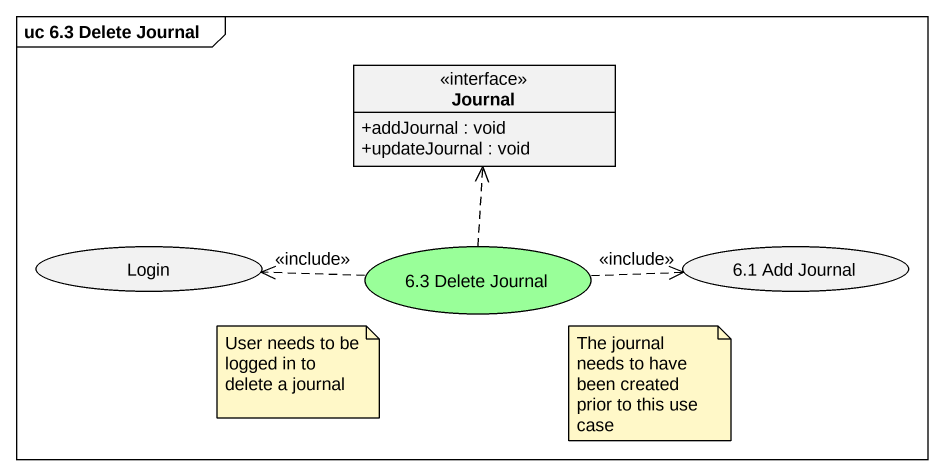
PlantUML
@startuml
mainframe uc 6.3 Delete Journal
allowmixing
hide circle
hide empty members
skinparam classAttributeIconSize 0
interface Journal {
  +addJournal : void
  +updateJournal : void
}
usecase Login
usecase "6.3 Delete Journal" as u6_3_Delete_Journal #99FF99
usecase "6.1 Add Journal" as u6_1_Add_Journal
u6_3_Delete_Journal .up.> Journal
u6_3_Delete_Journal .left.> Login : <<include>>
u6_3_Delete_Journal .right.> u6_1_Add_Journal : <<include>>
note as N1
  User needs to be logged in to delete a journal
end note
note as N2
  The journal needs to have been created prior to this use case
end note
@enduml
